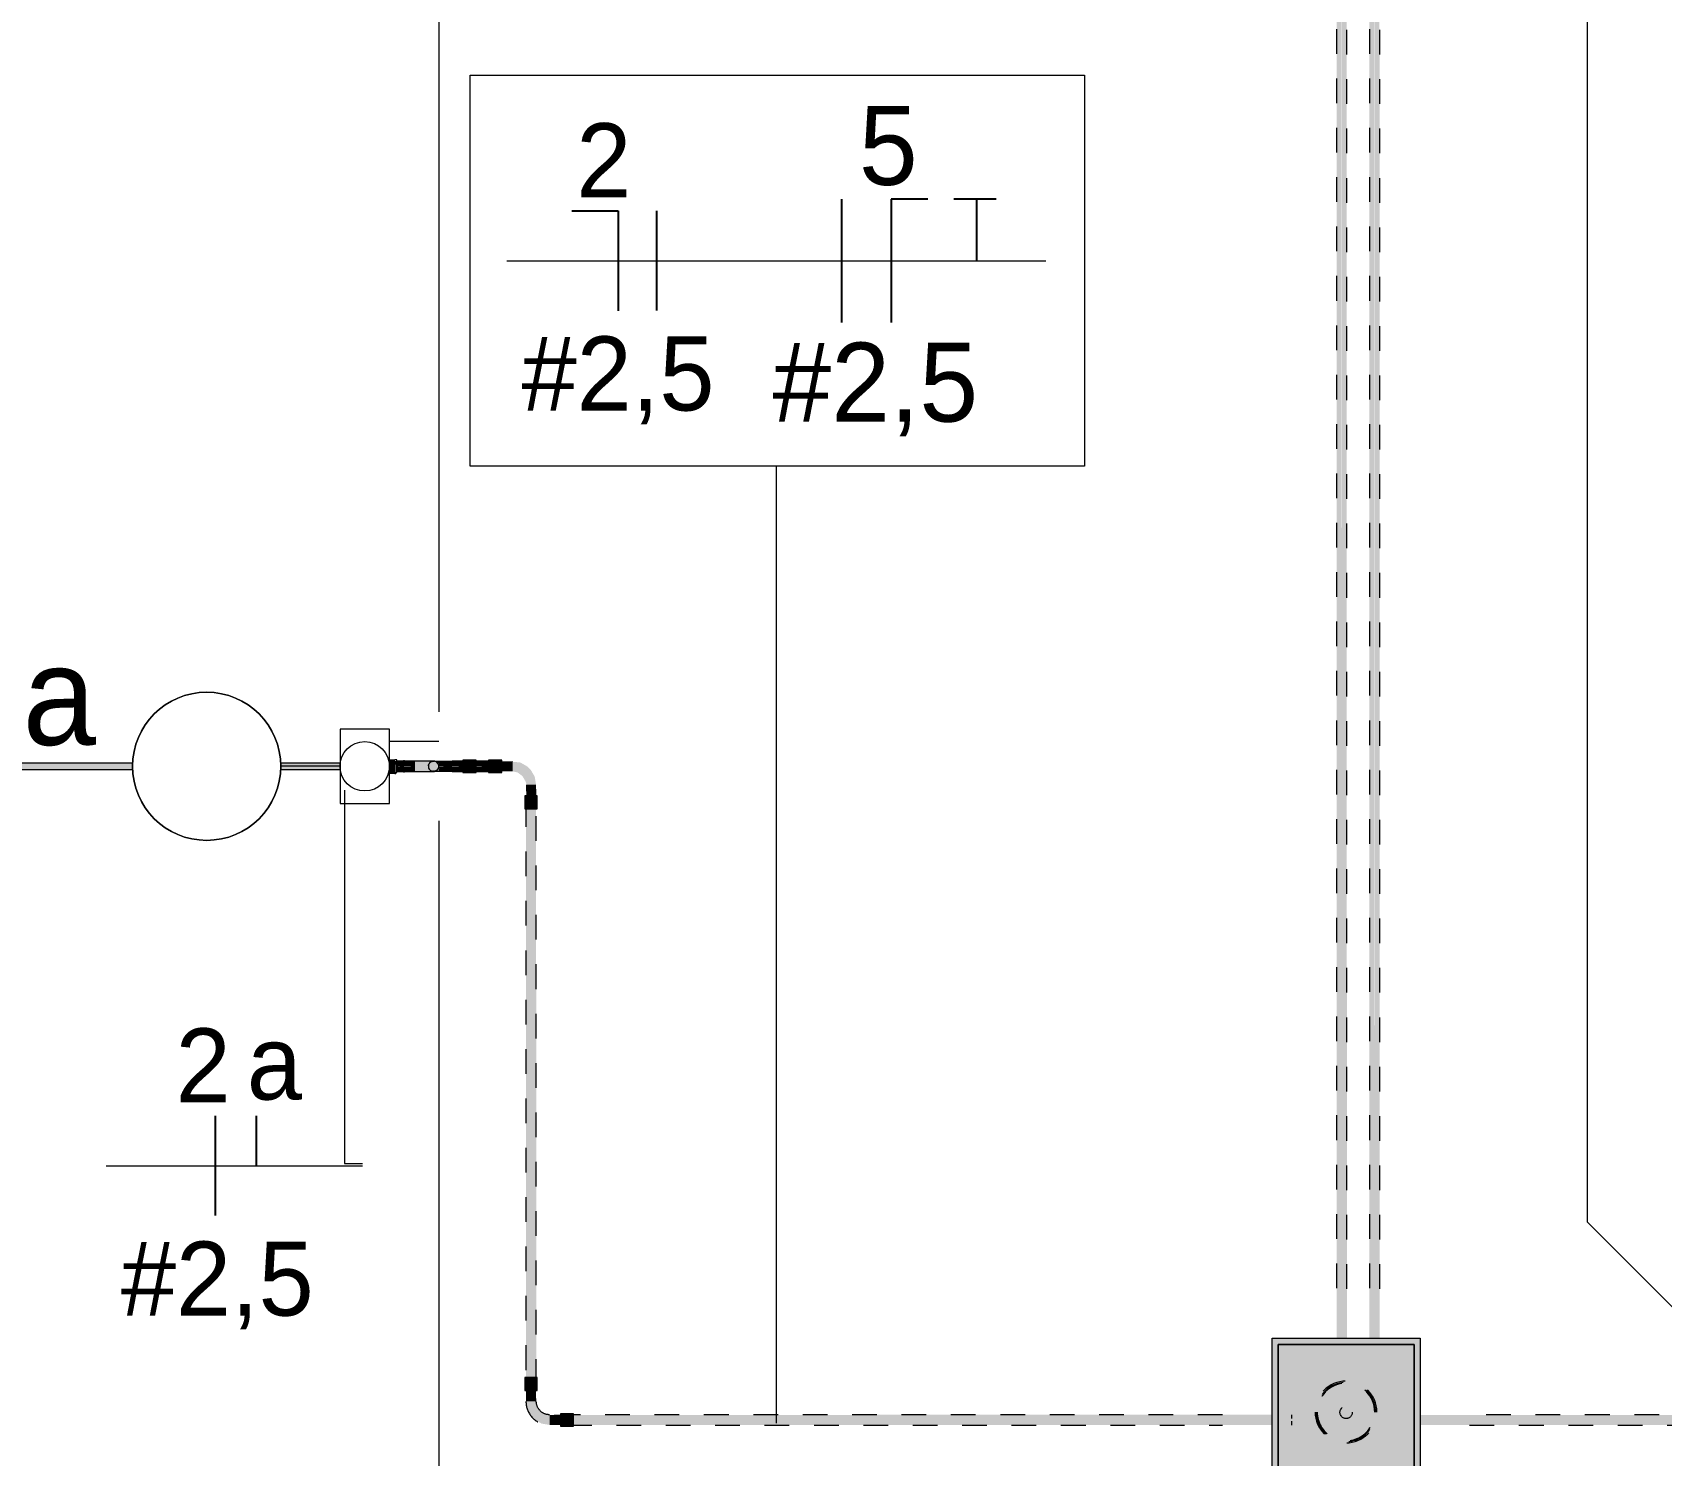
# Model space of a CAD drawing. Header units: metres. Extents: x -12 to 158, y -16 to 62.
# Drawn here: x 41.01 to 47.6, y 36.46 to 42.22 of the extents above; entities that cross this region are included whole.
import ezdxf

# ---------------------------------------------------------------- set-up
doc = ezdxf.new("R2010")
doc.units = ezdxf.units.M
doc.linetypes.add('Hidden', pattern=[0.007144, 0.004763, -0.002381])
doc.linetypes.add('Hidden 1_5', pattern=[0.0022, 0.0015, -0.0007])
for name, color, linetype, lineweight in [('A-ANNO-NOTE', 7, 'Continuous', 9), ('A-DETL', 7, 'Continuous', 9), ('ARQ-PAR', 7, 'Continuous', 9), ('Dispositivos elétricos', 7, 'Continuous', 35), ('E-LITE-EQPM-IDEN', 7, 'Continuous', 9), ('E-LITE-IDEN', 7, 'Continuous', 9), ('E-POWR-CNDT', 7, 'Continuous', 18), ('Identificadores de dispositivos elétricos', 7, 'Continuous', 9)]:
    doc.layers.add(name, color=color, linetype=linetype, lineweight=lineweight)
for name, color, linetype, lineweight, true_color in [('BASE ELETRICO__dwg', 7, 'Continuous', 9, 0x767676), ('Fase', 1, 'Continuous', 25, 0xff0000), ('Neutro', 5, 'Continuous', 25, 0x0000ff), ('Terra', 3, 'Continuous', 25, 0x00ff00)]:
    doc.layers.add(name, color=color, linetype=linetype, lineweight=lineweight, true_color=true_color)
doc.styles.add('Century Gothic_1', font='GOTHIC.TTF', dxfattribs={"height": 0.3})
doc.styles.add('Century Gothic_2', font='GOTHIC.TTF', dxfattribs={"height": 0.4})
doc.styles.add('Century Gothic_3', font='GOTHIC.TTF', dxfattribs={"height": 0.32})

# ---------------------------------------------------------------- blocks, each defined once
blk = doc.blocks.new('BASE ELETRICO__dwg-8227098-PLANTA BAIXA - PLANTA GERAL')
at = {"color": 252, "lineweight": 9, "true_color": 0x8e8e8e}
blk.add_line((41.3858, 39.0306), (41.3858, 31.5018), dxfattribs=at)
at = {"color": 252, "lineweight": 9, "true_color": 0x8e8e8e, "flags": 128}
for points in [[(41.3858, 31.5018), (29.3358, 31.5018), (29.3358, 51.9018), (41.3858, 51.9018), (41.3858, 39.4731)], [(47.5358, 49.9018), (46.0358, 48.4018), (46.0358, 37.4072), (47.4881, 35.9549)]]:
    blk.add_lwpolyline(points, dxfattribs=at)
at = {"layer": 'ARQ-PAR', "color": 252, "true_color": 0x8e8e8e}
blk.add_line((41.3858, 39.3518), (41.1858, 39.3518), dxfattribs=at)
blk = doc.blocks.new('Caixa de Passagem no Passeio - Caixa de Passagem no Passeio 2-8198666-PLANTA BAIXA - PLANTA GERAL')
at = {"layer": 'Dispositivos elétricos', "linetype": 'Hidden 1_5', "lineweight": 9, "true_color": 0x82482d}
h = blk.add_hatch(color=27, dxfattribs=at)
h.paths.add_polyline_path([(0.275, -0.3), (0.3, -0.3), (0.3, 0.3), (-0.3, 0.3), (-0.3, -0.3), (0.1319, -0.3)])
h.paths.add_polyline_path([(0.1319, -0.275), (-0.275, -0.275), (-0.275, 0.275), (0.275, 0.275), (0.275, -0.275)])
at = {"layer": 'Dispositivos elétricos', "linetype": 'Hidden 1_5', "lineweight": 9, "true_color": 0x5a6266}
blk.add_hatch(color=251, dxfattribs=at).paths.add_polyline_path([(0.1319, -0.275), (0.275, -0.275), (0.275, 0.275), (-0.275, 0.275), (-0.275, -0.275), (-0.1443, -0.275)])
at = {"layer": 'Dispositivos elétricos', "lineweight": 9}
for p, q in [((-0.3, -0.3), (-0.3, 0.3)), ((-0.3, 0.3), (0.3, 0.3)), ((-0.275, -0.275), (-0.275, 0.275)), ((-0.275, 0.275), (0.275, 0.275)), ((-0.275, 0.275), (-0.275, -0.275)), ((0.275, 0.275), (-0.275, 0.275)), ((0.275, 0.275), (0.275, -0.275)), ((0.275, -0.275), (0.275, 0.275)), ((0.3, 0.3), (0.3, -0.3)), ((0.3, -0.3), (-0.3, -0.3)), ((0.275, -0.275), (-0.275, -0.275)), ((-0.275, -0.275), (0.275, -0.275))]:
    blk.add_line(p, q, dxfattribs=at)
blk = doc.blocks.new('Condulete Top_Tampas Condulete de PVC - 1_f Tampa cega-V7-PLANTA BAIXA - PLANTA GERAL')
at = {"layer": 'E-POWR-CNDT', "lineweight": 9}
for p, q in [((41.2083, 39.2268), (41.1858, 39.2268)), ((41.2083, 39.2228), (41.1858, 39.2228)), ((41.2083, 39.2228), (41.1858, 39.2228)), ((41.1967, 39.2228), (41.1955, 39.2228)), ((41.197, 39.2228), (41.1955, 39.2228)), ((41.1985, 39.2228), (41.197, 39.2228)), ((41.1985, 39.2228), (41.1974, 39.2228)), ((41.2083, 39.2228), (41.2113, 39.2228)), ((41.2083, 39.2228), (41.2113, 39.2228)), ((41.2083, 39.2228), (41.2113, 39.2228)), ((41.2091, 39.2228), (41.2113, 39.2228)), ((41.2113, 39.2228), (41.2113, 39.2268))]:
    blk.add_line(p, q, dxfattribs=at)
blk = doc.blocks.new('BEE - PVC Roscavel_Luva Para Conexão - BEE - PVC Roscavel_Luva Para Conexão-V2-PLANTA BAIXA - PLANTA GERAL')
at = {"layer": 'E-POWR-CNDT', "linetype": 'Hidden', "true_color": 0x2c2c2c}
blk.add_hatch(color=250, dxfattribs=at).paths.add_polyline_path([(44.6076, 3.7528), (44.6076, 3.8028), (44.5546, 3.8006), (44.5546, 3.7528), (44.5811, 3.7528)])
at = {"layer": 'E-POWR-CNDT', "color": 1, "linetype": 'Hidden', "true_color": 0xff0000}
for p, q in [((44.6076, 3.8028), (44.5546, 3.8028)), ((44.5546, 3.8028), (44.5546, 3.7528)), ((44.6076, 3.7528), (44.6076, 3.8028)), ((44.5546, 3.7528), (44.6076, 3.7528))]:
    blk.add_line(p, q, dxfattribs=at)
blk = doc.blocks.new('BEE - PVC Roscavel_Luva Para Conexão - BEE - PVC Roscavel_Luva Para Conexão-V9-PLANTA BAIXA - PLANTA GERAL')
at = {"layer": 'E-POWR-CNDT', "linetype": 'Hidden', "true_color": 0x2c2c2c}
blk.add_hatch(color=250, dxfattribs=at).paths.add_polyline_path([(41.7776, 36.7232), (41.7844, 36.7232), (41.7823, 36.7762), (41.7344, 36.7762), (41.7344, 36.7232), (41.7743, 36.7232)])
at = {"layer": 'E-POWR-CNDT', "color": 1, "linetype": 'Hidden', "true_color": 0xff0000}
for p, q in [((41.7344, 36.7762), (41.7344, 36.7232)), ((41.7844, 36.7762), (41.7344, 36.7762)), ((41.7844, 36.7232), (41.7844, 36.7762)), ((41.7344, 36.7232), (41.7844, 36.7232))]:
    blk.add_line(p, q, dxfattribs=at)
blk = doc.blocks.new('BEE - PVC Roscavel_Luva Para Conexão - BEE - PVC Roscavel_Luva Para Conexão-V12-PLANTA BAIXA - PLANTA GERAL')
at = {"layer": 'E-POWR-CNDT', "linetype": 'Hidden 1_5', "lineweight": 9, "true_color": 0x2c2c2c}
for points in [[(-0.0065, 0.0238), (0.01, 0.0222), (0.0208, 0.0128), (0.025, 0), (0.0202, 0.0022), (0.015, 0.0137), (0.0058, 0.0199), (-0.0099, 0.0222), (-0.0077, 0.0238)], [(0.021, 0), (0.0247, -0.001), (0.0193, -0.0153), (0.0054, -0.0238), (-0.0077, -0.0238), (-0.0107, -0.02), (-0.0004, -0.0199), (0.0096, -0.0177), (0.0175, -0.0105), (0.0202, -0.0022)]]:
    blk.add_hatch(color=250, dxfattribs=at).paths.add_polyline_path(points)
blk = doc.blocks.new('BEE - PVC Roscavel_Luva Para Conexão - BEE - PVC Roscavel_Luva Para Conexão-V1-PLANTA BAIXA - PLANTA GERAL')
at = {"layer": 'E-POWR-CNDT', "linetype": 'Hidden', "true_color": 0x2c2c2c}
blk.add_hatch(color=250, dxfattribs=at).paths.add_polyline_path([(88.3718, 24.5247), (88.3968, 24.5247), (88.3968, 24.5777), (88.3468, 24.5777), (88.349, 24.5247), (88.3664, 24.5247)])
at = {"layer": 'E-POWR-CNDT', "color": 1, "linetype": 'Hidden', "true_color": 0xff0000}
for p, q in [((88.3468, 24.5777), (88.3468, 24.5247)), ((88.3968, 24.5777), (88.3468, 24.5777)), ((88.3968, 24.5247), (88.3968, 24.5777)), ((88.3468, 24.5247), (88.3968, 24.5247))]:
    blk.add_line(p, q, dxfattribs=at)
blk = doc.blocks.new('BEE - PVC Roscavel_Luva Para Conexão - BEE - PVC Roscavel_Luva Para Conexão-V20-PLANTA BAIXA - PLANTA GERAL')
at = {"layer": 'E-POWR-CNDT', "linetype": 'Hidden 1_5', "lineweight": 9, "true_color": 0x2c2c2c}
for points in [[(41.5364, 39.2518), (41.5364, 39.2756), (41.4834, 39.2756), (41.4834, 39.2518), (41.5284, 39.2518)], [(41.5284, 39.2281), (41.5364, 39.2281), (41.5364, 39.2518), (41.4834, 39.2518), (41.4834, 39.2281), (41.5099, 39.2281)]]:
    blk.add_hatch(color=250, dxfattribs=at).paths.add_polyline_path(points)
at = {"layer": 'E-POWR-CNDT', "lineweight": 9}
for p, q in [((41.5364, 39.2768), (41.4834, 39.2768)), ((41.4834, 39.2768), (41.4834, 39.2518)), ((41.4834, 39.2518), (41.4834, 39.2268)), ((41.5364, 39.2518), (41.5364, 39.2768)), ((41.5364, 39.2268), (41.5364, 39.2518)), ((41.4834, 39.2268), (41.5364, 39.2268))]:
    blk.add_line(p, q, dxfattribs=at)
blk = doc.blocks.new('Haste de aterramento - Haste de aterramento-V71-PLANTA BAIXA - PLANTA GERAL')
at = {"layer": 'A-DETL', "linetype": 'Hidden 1_5'}
blk.add_circle((0, 0), 0.025, dxfattribs=at)
for radius, start, end in [(0.125, 0, 180), (0.1199, 360, 180), (0.1167, 360, 180), (0.125, 180, 0), (0.1199, 180, 360), (0.1167, 180, 360)]:
    blk.add_arc((0.0006, -0.0013), radius, start, end, dxfattribs=at)
blk = doc.blocks.new('Condulete Top_Condulete de PVC 5 entradas 1pol - Condulete Top_Condulete de PVC 5 entradas 1pol-V6-PLANTA BAIXA - PLANTA GERAL')
at = {"layer": 'E-POWR-CNDT', "linetype": 'Hidden 1_5', "lineweight": 9, "true_color": 0xc0c0c0}
for points in [[(41.2083, 39.2268), (41.2083, 39.2778), (41.1858, 39.2778), (41.1858, 39.2268)], [(41.2152, 39.2268), (41.216, 39.2281), (41.214, 39.2738), (41.2083, 39.2738), (41.2104, 39.2268), (41.214, 39.2268)]]:
    blk.add_hatch(color=9, dxfattribs=at).paths.add_polyline_path(points)
at = {"layer": 'A-DETL', "linetype": 'Hidden 1_5'}
for p, q in [((41.2163, 39.2778), (41.216, 39.2778)), ((41.2163, 39.2778), (41.216, 39.2778)), ((41.2183, 39.2518), (41.2183, 39.2728)), ((41.2183, 39.2308), (41.2183, 39.2518))]:
    blk.add_line(p, q, dxfattribs=at)
at = {"layer": 'E-POWR-CNDT', "lineweight": 9}
for p, q in [((41.1858, 39.2778), (41.2083, 39.2778)), ((41.2163, 39.2778), (41.2083, 39.2778)), ((41.2163, 39.2778), (41.2104, 39.2778)), ((41.2163, 39.2738), (41.2163, 39.2778)), ((41.2163, 39.2268), (41.2163, 39.2738)), ((41.2083, 39.2268), (41.1858, 39.2268)), ((41.2083, 39.2268), (41.2163, 39.2268)), ((41.216, 39.2268), (41.2163, 39.2268))]:
    blk.add_line(p, q, dxfattribs=at)
blk = doc.blocks.new('BEE - PVC Roscavel_Curvas - BEE - PVC Roscavel_Curvas-V8-PLANTA BAIXA - PLANTA GERAL')
at = {"layer": 'E-POWR-CNDT', "linetype": 'Hidden', "true_color": 0x2c2c2c}
for points in [[(0.0202, 0.075), (-0.0203, 0.0747), (-0.0253, 0.0539), (-0.0415, 0.0337), (-0.0614, 0.0225), (-0.075, 0.0181), (-0.075, -0.0202), (-0.0424, -0.0148), (-0.0144, 0.0013), (-0.0081, 0.0081), (-0.0004, 0.0157), (0.015, 0.0428), (0.0163, 0.0499), (0.0202, 0.0749)], [(0.0209, 0.119), (-0.021, 0.119), (-0.0202, 0.075), (0.0209, 0.075), (0.0209, 0.1135)], [(-0.075, -0.021), (-0.075, 0.0209), (-0.119, 0.0194), (-0.119, -0.021), (-0.0796, -0.021)]]:
    blk.add_hatch(color=250, dxfattribs=at).paths.add_polyline_path(points)
at = {"layer": 'A-DETL', "color": 1, "linetype": 'Hidden', "lineweight": 18, "true_color": 0xff0000}
for p, q in [((0.0209, 0.1455), (-0.021, 0.1455)), ((-0.1455, 0.0209), (-0.1455, -0.021))]:
    blk.add_line(p, q, dxfattribs=at)
at = {"layer": 'E-POWR-CNDT', "color": 1, "linetype": 'Hidden', "true_color": 0xff0000, "flags": 128}
for points in [[(-0.075, -0.021), (-0.0712, -0.0209), (-0.0673, -0.0206), (-0.0635, -0.0203), (-0.0597, -0.0197), (-0.0559, -0.019), (-0.0522, -0.0182), (-0.0485, -0.0172), (-0.0448, -0.0161), (-0.0412, -0.0148), (-0.0376, -0.0134), (-0.0341, -0.0118), (-0.0307, -0.0101), (-0.0273, -0.0083), (-0.024, -0.0063), (-0.0208, -0.0042), (-0.0177, -0.002), (-0.0147, 0.0004), (-0.0117, 0.0029), (-0.0089, 0.0055), (-0.0062, 0.0082), (-0.0036, 0.011), (-0.001, 0.0139), (0.0013, 0.0169), (0.0036, 0.02), (0.0057, 0.0232), (0.0077, 0.0264), (0.0096, 0.0298), (0.0114, 0.0332), (0.013, 0.0367), (0.0144, 0.0402), (0.0157, 0.0438), (0.0169, 0.0475), (0.0179, 0.0512), (0.0188, 0.0549), (0.0196, 0.0587), (0.0201, 0.0625), (0.0206, 0.0663), (0.0208, 0.0701), (0.0209, 0.074), (0.0209, 0.075)], [(-0.021, 0.075), (-0.021, 0.0728), (-0.0211, 0.0707), (-0.0213, 0.0685), (-0.0216, 0.0664), (-0.022, 0.0643), (-0.0225, 0.0622), (-0.0231, 0.0601), (-0.0237, 0.058), (-0.0244, 0.056), (-0.0252, 0.054), (-0.0261, 0.052), (-0.0271, 0.05), (-0.0281, 0.0481), (-0.0292, 0.0463), (-0.0304, 0.0445), (-0.0316, 0.0427), (-0.033, 0.041), (-0.0344, 0.0394), (-0.0358, 0.0378), (-0.0373, 0.0362), (-0.0389, 0.0348), (-0.0406, 0.0333), (-0.0423, 0.032), (-0.044, 0.0307), (-0.0458, 0.0295), (-0.0476, 0.0284), (-0.0495, 0.0273), (-0.0515, 0.0263), (-0.0534, 0.0254), (-0.0554, 0.0246), (-0.0574, 0.0239), (-0.0595, 0.0232), (-0.0616, 0.0226), (-0.0637, 0.0221), (-0.0658, 0.0217), (-0.068, 0.0214), (-0.0701, 0.0212), (-0.0723, 0.021), (-0.0744, 0.021), (-0.075, 0.0209)]]:
    blk.add_lwpolyline(points, dxfattribs=at)
blk = doc.blocks.new('BEE - PVC Roscavel_Curvas - BEE - PVC Roscavel_Curvas-V10-PLANTA BAIXA - PLANTA GERAL')
at = {"layer": 'E-POWR-CNDT', "linetype": 'Hidden 1_5', "lineweight": 9, "true_color": 0x2c2c2c}
for points in [[(41.2894, 39.2518), (41.2894, 39.2728), (41.2454, 39.2711), (41.2454, 39.2518), (41.2522, 39.2518)], [(41.2454, 39.2309), (41.2894, 39.2316), (41.2894, 39.2518), (41.2454, 39.2498), (41.2454, 39.2313)]]:
    blk.add_hatch(color=250, dxfattribs=at).paths.add_polyline_path(points)
h = blk.add_hatch(color=250, dxfattribs=at)
h.paths.add_polyline_path([(41.31, 39.2518), (41.3807, 39.2518), (41.3793, 39.2641), (41.3695, 39.2707), (41.3567, 39.2713), (41.3403, 39.272), (41.2894, 39.2709), (41.2894, 39.2518)])
h.paths.add_polyline_path([(41.3821, 39.2518), (41.3835, 39.2578), (41.3812, 39.2568), (41.3814, 39.2557)])
h = blk.add_hatch(color=250, dxfattribs=at)
h.paths.add_polyline_path([(41.3054, 39.2311), (41.3639, 39.2337), (41.3605, 39.2368), (41.3757, 39.237), (41.3801, 39.242), (41.3807, 39.2518), (41.2894, 39.2518), (41.2894, 39.2316)])
h.paths.add_polyline_path([(41.3709, 39.2328), (41.3709, 39.2351), (41.3641, 39.2336)])
h.paths.add_polyline_path([(41.3808, 39.2447), (41.3841, 39.2477), (41.3814, 39.248), (41.3811, 39.2462)])
at = {"layer": 'A-DETL', "linetype": 'Hidden 1_5'}
for p, q in [((41.2189, 39.2728), (41.2189, 39.2518)), ((41.2189, 39.2518), (41.2189, 39.2309))]:
    blk.add_line(p, q, dxfattribs=at)
at = {"layer": 'A-DETL', "linetype": 'Hidden 1_5', "flags": 128}
for points in [[(41.3644, 39.2728), (41.3644, 39.2728), (41.3642, 39.2728), (41.3639, 39.2728), (41.3635, 39.2728)], [(41.3634, 39.2309), (41.3638, 39.2309), (41.3641, 39.2309), (41.3643, 39.2309), (41.3644, 39.2309)]]:
    blk.add_lwpolyline(points, dxfattribs=at)
at = {"layer": 'E-POWR-CNDT', "lineweight": 9}
for p, q in [((41.2894, 39.2728), (41.2189, 39.2728)), ((41.2189, 39.2309), (41.2894, 39.2309))]:
    blk.add_line(p, q, dxfattribs=at)
at = {"layer": 'E-POWR-CNDT', "lineweight": 9, "flags": 128}
for points in [[(41.3644, 39.2728), (41.3644, 39.2728), (41.3642, 39.2728), (41.3639, 39.2728), (41.3635, 39.2728), (41.3629, 39.2728), (41.3623, 39.2728), (41.3615, 39.2728), (41.3606, 39.2728), (41.3596, 39.2728), (41.3585, 39.2728), (41.3573, 39.2728), (41.356, 39.2728), (41.3545, 39.2728), (41.353, 39.2728), (41.3513, 39.2728), (41.3496, 39.2728), (41.3478, 39.2728), (41.3458, 39.2728), (41.3438, 39.2728), (41.3417, 39.2728), (41.3395, 39.2728), (41.3372, 39.2728), (41.3349, 39.2728), (41.3325, 39.2728), (41.33, 39.2728), (41.3274, 39.2728), (41.3248, 39.2728), (41.3221, 39.2728), (41.3194, 39.2728), (41.3166, 39.2728), (41.3138, 39.2728), (41.3109, 39.2728), (41.3081, 39.2728), (41.3051, 39.2728), (41.3022, 39.2728), (41.2992, 39.2728), (41.2962, 39.2728), (41.2933, 39.2728), (41.2903, 39.2728), (41.2894, 39.2728)], [(41.2894, 39.2309), (41.2924, 39.2309), (41.2954, 39.2309), (41.2984, 39.2309), (41.3014, 39.2309), (41.3043, 39.2309), (41.3073, 39.2309), (41.3102, 39.2309), (41.313, 39.2309), (41.3159, 39.2309), (41.3186, 39.2309), (41.3214, 39.2309), (41.3241, 39.2309), (41.3267, 39.2309), (41.3293, 39.2309), (41.3318, 39.2309), (41.3342, 39.2309), (41.3366, 39.2309), (41.3389, 39.2309), (41.3411, 39.2309), (41.3432, 39.2309), (41.3453, 39.2309), (41.3472, 39.2309), (41.3491, 39.2309), (41.3509, 39.2309), (41.3526, 39.2309), (41.3541, 39.2309), (41.3556, 39.2309), (41.357, 39.2309), (41.3582, 39.2309), (41.3593, 39.2309), (41.3604, 39.2309), (41.3613, 39.2309), (41.3621, 39.2309), (41.3628, 39.2309), (41.3634, 39.2309), (41.3638, 39.2309), (41.3641, 39.2309), (41.3643, 39.2309), (41.3644, 39.2309)]]:
    blk.add_lwpolyline(points, dxfattribs=at)
blk = doc.blocks.new('BEE - PVC Roscavel_Luva Para Conexão - BEE - PVC Roscavel_Luva Para Conexão-V11-PLANTA BAIXA - PLANTA GERAL')
at = {"layer": 'E-POWR-CNDT', "linetype": 'Hidden 1_5', "lineweight": 9, "true_color": 0x2c2c2c}
for points in [[(41.2189, 39.2518), (41.2454, 39.2518), (41.2454, 39.2756), (41.216, 39.2735), (41.2158, 39.2518)], [(41.2454, 39.2281), (41.2454, 39.2518), (41.216, 39.2505), (41.216, 39.2281), (41.2189, 39.2281)]]:
    blk.add_hatch(color=250, dxfattribs=at).paths.add_polyline_path(points)
at = {"layer": 'A-DETL', "linetype": 'Hidden 1_5'}
blk.add_line((41.1924, 39.2672), (41.1924, 39.2665), dxfattribs=at)
at = {"layer": 'E-POWR-CNDT', "lineweight": 9}
for p, q in [((41.2454, 39.2665), (41.2454, 39.2768)), ((41.2454, 39.2268), (41.2454, 39.2281))]:
    blk.add_line(p, q, dxfattribs=at)
blk = doc.blocks.new('BEE - PVC Roscavel_Curvas - BEE - PVC Roscavel_Curvas-V18-PLANTA BAIXA - PLANTA GERAL')
at = {"layer": 'E-POWR-CNDT', "linetype": 'Hidden', "true_color": 0x2c2c2c}
for points in [[(-0.075, 0.0036), (-0.075, -0.0202), (-0.0424, -0.0148), (-0.0144, 0.0013), (-0.0081, 0.0081), (0, 0.0163), (0.015, 0.0428), (0.0163, 0.0499), (0.0181, 0.075), (-0.0202, 0.075), (-0.0253, 0.0539), (-0.0403, 0.0344), (-0.0614, 0.0225), (-0.075, 0.0181), (-0.075, 0.005)], [(-0.021, 0.119), (-0.0202, 0.075), (0.0209, 0.075), (0.0194, 0.119), (-0.0205, 0.119)], [(-0.119, -0.0105), (-0.119, -0.021), (-0.075, -0.0202), (-0.075, 0.0209), (-0.119, 0.0194), (-0.119, -0.0077)]]:
    blk.add_hatch(color=250, dxfattribs=at).paths.add_polyline_path(points)
at = {"layer": 'A-DETL', "color": 1, "linetype": 'Hidden', "lineweight": 18, "true_color": 0xff0000}
for p, q in [((0.0209, 0.1455), (-0.021, 0.1455)), ((-0.1455, 0.0209), (-0.1455, -0.021))]:
    blk.add_line(p, q, dxfattribs=at)
blk = doc.blocks.new('BEE - PVC Roscavel_Curvas - BEE - PVC Roscavel_Curvas-V19-PLANTA BAIXA - PLANTA GERAL')
at = {"layer": 'E-POWR-CNDT', "linetype": 'Hidden 1_5', "lineweight": 9, "true_color": 0x2c2c2c}
h = blk.add_hatch(color=250, dxfattribs=at)
h.paths.add_polyline_path([(41.3605, 39.2319), (41.374, 39.2341), (41.382, 39.2415), (41.3793, 39.2395), (41.3709, 39.2359), (41.3616, 39.2358), (41.3637, 39.2335), (41.3598, 39.2319)])
h.paths.add_polyline_path([(41.3709, 39.2328), (41.3681, 39.2345), (41.3709, 39.2328)])
h.paths.add_polyline_path([(41.3821, 39.2518), (41.3847, 39.2496), (41.3844, 39.255), (41.3841, 39.2559)])
h.paths.add_polyline_path([(41.3808, 39.2447), (41.381, 39.2577), (41.3807, 39.2518), (41.3807, 39.2462)])
h.paths.add_polyline_path([(41.3835, 39.2578), (41.3795, 39.2655), (41.3691, 39.2718), (41.3722, 39.2697), (41.3814, 39.2587)])
for points in [[(41.3901, 39.2518), (41.4394, 39.2518), (41.4394, 39.2721), (41.3903, 39.2717), (41.3847, 39.2701), (41.3814, 39.2689), (41.3854, 39.2643), (41.3895, 39.2518)], [(41.414, 39.2321), (41.4394, 39.2348), (41.4394, 39.2518), (41.3891, 39.2507), (41.3847, 39.2345), (41.3909, 39.2326), (41.3915, 39.2319), (41.4039, 39.2337), (41.4109, 39.2326)], [(41.4834, 39.2518), (41.4834, 39.2728), (41.4394, 39.2711), (41.4394, 39.2518)], [(41.4834, 39.2309), (41.4834, 39.2518), (41.4394, 39.2498), (41.4394, 39.2309)]]:
    blk.add_hatch(color=250, dxfattribs=at).paths.add_polyline_path(points)
at = {"layer": 'A-DETL', "linetype": 'Hidden 1_5'}
for p, q in [((41.5099, 39.2518), (41.5099, 39.2728)), ((41.5099, 39.2309), (41.5099, 39.2518))]:
    blk.add_line(p, q, dxfattribs=at)
at = {"layer": 'A-DETL', "linetype": 'Hidden 1_5', "flags": 128}
for points in [[(41.3436, 39.2543), (41.3438, 39.2552), (41.3439, 39.256), (41.3441, 39.2568), (41.3443, 39.2576), (41.3446, 39.2584), (41.3448, 39.2592), (41.3451, 39.26)], [(41.3478, 39.2391), (41.3473, 39.2398), (41.3468, 39.2405), (41.3464, 39.2412), (41.346, 39.242), (41.3456, 39.2427), (41.3452, 39.2435), (41.3449, 39.2442)], [(41.3476, 39.2643), (41.3482, 39.265), (41.3487, 39.2656), (41.3493, 39.2663), (41.3498, 39.2669), (41.3505, 39.2674), (41.3511, 39.268), (41.3518, 39.2685)], [(41.3553, 39.2707), (41.3561, 39.271), (41.3569, 39.2714), (41.3576, 39.2716), (41.3584, 39.2719), (41.3592, 39.2721), (41.3601, 39.2723), (41.3609, 39.2725), (41.3617, 39.2726), (41.3625, 39.2727), (41.3634, 39.2728), (41.3642, 39.2728)], [(41.3645, 39.2728), (41.3647, 39.2728), (41.365, 39.2728), (41.3654, 39.2728), (41.3659, 39.2728), (41.3666, 39.2728)], [(41.3704, 39.2728), (41.3716, 39.2728), (41.3729, 39.2728), (41.3744, 39.2728), (41.3759, 39.2728)], [(41.3644, 39.2309), (41.3636, 39.2309), (41.3628, 39.2309), (41.3619, 39.231), (41.3611, 39.2311), (41.3603, 39.2313), (41.3595, 39.2315), (41.3587, 39.2317), (41.3579, 39.2319), (41.3571, 39.2322), (41.3563, 39.2325), (41.3555, 39.2329)], [(41.3763, 39.2309), (41.3748, 39.2309), (41.3733, 39.2309), (41.3719, 39.2309), (41.3707, 39.2309), (41.3695, 39.2309), (41.3685, 39.2309), (41.3676, 39.2309), (41.3668, 39.2309), (41.3661, 39.2309), (41.3655, 39.2309), (41.3651, 39.2309), (41.3648, 39.2309), (41.3645, 39.2309), (41.3644, 39.2309)]]:
    blk.add_lwpolyline(points, dxfattribs=at)
at = {"layer": 'A-DETL', "linetype": 'Hidden 1_5'}
for start, end in [(0, 180), (180, 0)]:
    blk.add_arc((41.3644, 39.2518), 0.0209, start, end, dxfattribs=at)
at = {"layer": 'E-POWR-CNDT', "lineweight": 9}
for p, q in [((41.5099, 39.2728), (41.4394, 39.2728)), ((41.4394, 39.2309), (41.5099, 39.2309))]:
    blk.add_line(p, q, dxfattribs=at)
at = {"layer": 'E-POWR-CNDT', "lineweight": 9, "flags": 128}
for points in [[(41.3759, 39.2728), (41.3775, 39.2728), (41.3793, 39.2728), (41.3811, 39.2728), (41.3831, 39.2728), (41.3851, 39.2728), (41.3872, 39.2728), (41.3894, 39.2728), (41.3917, 39.2728), (41.394, 39.2728), (41.3964, 39.2728), (41.3989, 39.2728), (41.4015, 39.2728), (41.4041, 39.2728), (41.4068, 39.2728), (41.4095, 39.2728), (41.4123, 39.2728), (41.4151, 39.2728), (41.4179, 39.2728), (41.4208, 39.2728), (41.4237, 39.2728), (41.4267, 39.2728), (41.4297, 39.2728), (41.4326, 39.2728), (41.4356, 39.2728), (41.4386, 39.2728), (41.4394, 39.2728)], [(41.4394, 39.2309), (41.4364, 39.2309), (41.4334, 39.2309), (41.4305, 39.2309), (41.4275, 39.2309), (41.4245, 39.2309), (41.4216, 39.2309), (41.4187, 39.2309), (41.4159, 39.2309), (41.413, 39.2309), (41.4102, 39.2309), (41.4075, 39.2309), (41.4048, 39.2309), (41.4022, 39.2309), (41.3996, 39.2309), (41.3971, 39.2309), (41.3947, 39.2309), (41.3923, 39.2309), (41.39, 39.2309), (41.3878, 39.2309), (41.3856, 39.2309), (41.3836, 39.2309), (41.3816, 39.2309), (41.3798, 39.2309), (41.378, 39.2309), (41.3763, 39.2309)]]:
    blk.add_lwpolyline(points, dxfattribs=at)
blk = doc.blocks.new('Fiação_PEX_Tags Eletrical Fixtures - 2_ FNT-4480792-PLANTA BAIXA - PLANTA GERAL')
at = {"layer": 'Fase'}
blk.add_line((-0.000983, 0.00125), (-0.000983, -0.00125), dxfattribs=at)
at = {"layer": 'Identificadores de dispositivos elétricos'}
blk.add_line((-0.002569, 0), (0.003149, 0), dxfattribs=at)
at = {"layer": 'Neutro'}
for p, q in [((0.000017, 0.00125), (0.000017, -0.00125)), ((0.000017, 0.00125), (0.000017, -0.000772)), ((0.000759, 0.00125), (0.000017, 0.00125))]:
    blk.add_line(p, q, dxfattribs=at)
at = {"layer": 'Terra'}
for p, q in [((0.002149, 0.00125), (0.00129, 0.00125)), ((0.001746, 0.00125), (0.001746, 0))]:
    blk.add_line(p, q, dxfattribs=at)
blk = doc.blocks.new('Fiação_Tags Lighting Fixture - 1_ FN-3746626-PLANTA BAIXA - PLANTA GERAL')
at = {"layer": 'E-LITE-EQPM-IDEN', "color": 5, "lineweight": 25, "true_color": 0x0000ff}
for p, q in [((-0.001283, -0.001642), (-0.000345, -0.001642)), ((-0.000345, -0.001642), (-0.000345, -0.003664))]:
    blk.add_line(p, q, dxfattribs=at)
at = {"layer": 'E-LITE-EQPM-IDEN', "color": 1, "lineweight": 25, "true_color": 0xff0000}
blk.add_line((0.000434, -0.001642), (0.000434, -0.003658), dxfattribs=at)
at = {"layer": 'E-LITE-EQPM-IDEN'}
blk.add_line((-0.002595, -0.002653), (0.002595, -0.002653), dxfattribs=at)
blk = doc.blocks.new('Fiação_Tags Lighting Fixture - 2_ FR-3746630-PLANTA BAIXA - PLANTA GERAL')
at = {"layer": 'E-LITE-EQPM-IDEN', "color": 1, "lineweight": 25, "true_color": 0xff0000}
blk.add_line((-0.000387, -0.001636), (-0.000387, -0.003658), dxfattribs=at)
at = {"layer": 'E-LITE-EQPM-IDEN', "lineweight": 25}
blk.add_line((0.000442, -0.001642), (0.000442, -0.002653), dxfattribs=at)
at = {"layer": 'E-LITE-EQPM-IDEN'}
blk.add_line((-0.002595, -0.002653), (0.002595, -0.002653), dxfattribs=at)

msp = doc.modelspace()

# ---------------------------------------------------------------- hatches: boundary and pattern name
at = {"layer": 'E-POWR-CNDT', "true_color": 0x353535}
h = msp.add_hatch(color=250, dxfattribs=at)
h.paths.add_polyline_path([(46.2872, 36.9349), (46.3081, 36.9349), (46.3059, 45.238), (46.2872, 45.238), (46.2872, 36.9537)])
h.paths.add_polyline_path([(46.2879, 46.198), (46.3081, 46.198), (46.3081, 51.2769), (46.2872, 51.2769), (46.2877, 46.198)])
h = msp.add_hatch(color=250, dxfattribs=at)
h.paths.add_polyline_path([(46.3291, 36.9349), (46.3275, 45.238), (46.3081, 45.238), (46.3081, 36.9349), (46.3284, 36.9349)])
h.paths.add_polyline_path([(46.3276, 46.198), (46.3291, 46.198), (46.3284, 51.2769), (46.3081, 51.2769), (46.3081, 46.198), (46.3263, 46.198)])
h = msp.add_hatch(color=250, dxfattribs=at)
h.paths.add_polyline_path([(46.4202, 36.9349), (46.4412, 36.9349), (46.4389, 45.238), (46.4202, 45.238), (46.4202, 38.68)])
h.paths.add_polyline_path([(46.4307, 46.198), (46.4412, 46.198), (46.4412, 51.2769), (46.4202, 51.2769), (46.4223, 46.198), (46.4291, 46.198)])
h = msp.add_hatch(color=250, dxfattribs=at)
h.paths.add_polyline_path([(46.4621, 36.9349), (46.4605, 45.238), (46.4412, 45.238), (46.4412, 36.9349), (46.4614, 36.9349)])
h.paths.add_polyline_path([(46.4516, 46.198), (46.4621, 46.198), (46.4614, 51.2769), (46.4412, 51.2769), (46.4412, 46.198), (46.4498, 46.198)])
h = msp.add_hatch(color=250, dxfattribs=at)
h.paths.add_polyline_path([(34.2323, 39.2518), (41.4125, 39.2521), (41.4125, 39.2648), (30.8828, 39.2628), (30.8828, 39.2518), (32.0226, 39.2518)])
h.paths.add_polyline_path([(42.2523, 39.2518), (42.2523, 39.2648), (42.0121, 39.2629), (42.0121, 39.2518), (42.2425, 39.2518)])
h = msp.add_hatch(color=250, dxfattribs=at)
h.paths.add_polyline_path([(30.8828, 39.2389), (41.4125, 39.2408), (41.4125, 39.2518), (30.8828, 39.2518), (30.8828, 39.2393)])
h.paths.add_polyline_path([(42.012, 39.2389), (42.2523, 39.2406), (42.2523, 39.2518), (42.0121, 39.2518), (42.012, 39.2389)])
for points in [[(42.8539, 39.2518), (42.8539, 39.2728), (42.8029, 39.2711), (42.8029, 39.2518)], [(42.8539, 39.2309), (42.8539, 39.2518), (42.8029, 39.2504), (42.8029, 39.2309), (42.8087, 39.2309)], [(43.005, 36.7762), (43.0259, 36.7762), (43.0259, 39.0798), (43.005, 39.0798), (43.005, 36.7762)], [(43.0469, 36.7762), (43.0462, 39.0798), (43.0259, 39.0798), (43.026, 36.7762), (43.0469, 36.7762)], [(46.0259, 36.6042), (46.0259, 36.6252), (43.1979, 36.6244), (43.1979, 36.6042), (45.8333, 36.6042)], [(43.3474, 36.5833), (46.0259, 36.584), (46.0259, 36.6042), (43.1979, 36.6042), (43.1979, 36.5833)], [(48.9157, 36.6042), (60.5931, 36.6042), (60.5931, 36.6252), (46.6259, 36.6245), (46.6259, 36.6042), (48.9047, 36.6042)], [(48.9047, 36.5833), (60.5931, 36.584), (60.5931, 36.6042), (46.6259, 36.6042), (46.6259, 36.5833), (48.8936, 36.5833)]]:
    msp.add_hatch(color=250, dxfattribs=at).paths.add_polyline_path(points)

# ---------------------------------------------------------------- linework, layer by layer
at = {"layer": 'A-ANNO-NOTE'}
for p, q in [((42.4523, 39.4018), (42.2523, 39.4018)), ((42.2523, 39.4018), (42.2523, 39.1018)), ((42.2523, 39.4018), (42.2523, 39.1018)), ((42.4523, 39.4018), (42.2523, 39.4018)), ((42.4523, 39.1018), (42.4523, 39.4018)), ((42.4523, 39.1018), (42.4523, 39.4018)), ((42.2523, 39.2518), (42.0123, 39.2518)), ((42.2523, 39.1018), (42.4523, 39.1018)), ((42.2523, 39.1018), (42.4523, 39.1018))]:
    msp.add_line(p, q, dxfattribs=at)
for centre, radius in [((41.7123, 39.2518), 0.3), ((42.3523, 39.2518), 0.1)]:
    msp.add_circle(centre, radius, dxfattribs=at)
for start, end in [(90, 270), (270, 90)]:
    msp.add_arc((41.7123, 39.2518), 0.3, start, end, dxfattribs=at)
at = {"layer": 'A-DETL'}
for p, q in [((42.7787, 42.0518), (45.2661, 42.0518)), ((42.7787, 40.4673), (42.7787, 42.0518)), ((45.2661, 42.0518), (45.2661, 40.4673)), ((45.2661, 40.4673), (42.7787, 40.4673)), ((44.0187, 40.4673), (44.0187, 36.5913))]:
    msp.add_line(p, q, dxfattribs=at)
at = {"layer": 'A-DETL', "color": 1, "linetype": 'Hidden', "lineweight": 18, "true_color": 0xff0000}
for p, q in [((42.7764, 39.2728), (42.7764, 39.2309)), ((42.8804, 39.2309), (42.8804, 39.2728)), ((43.0469, 39.1063), (43.005, 39.1063)), ((43.005, 36.7497), (43.0469, 36.7497)), ((43.1714, 36.6252), (43.1714, 36.5833)), ((46.1059, 36.6096), (46.1059, 36.6252)), ((46.1059, 36.5833), (46.1059, 36.5988))]:
    msp.add_line(p, q, dxfattribs=at)
at = {"layer": 'E-LITE-EQPM-IDEN'}
for p, q in [((42.271, 39.1557), (42.271, 37.6428)), ((42.271, 37.6428), (42.3433, 37.6428))]:
    msp.add_line(p, q, dxfattribs=at)
at = {"layer": 'E-POWR-CNDT', "color": 1, "linetype": 'Hidden', "true_color": 0xff0000}
for p, q in [((46.2872, 45.238), (46.2872, 37.1349)), ((46.3291, 37.1349), (46.3291, 45.238)), ((46.4202, 45.238), (46.4202, 37.1349)), ((46.4621, 37.1349), (46.4621, 45.238)), ((42.8804, 39.2728), (42.7764, 39.2728)), ((42.7764, 39.2309), (42.8804, 39.2309)), ((43.005, 39.1063), (43.005, 36.7497)), ((43.0469, 36.7497), (43.0469, 39.1063)), ((45.8259, 36.6252), (43.1714, 36.6252)), ((60.3931, 36.6252), (46.8259, 36.6252)), ((43.1714, 36.5833), (45.8259, 36.5833)), ((46.8259, 36.5833), (60.3931, 36.5833))]:
    msp.add_line(p, q, dxfattribs=at)
at = {"layer": 'E-POWR-CNDT', "lineweight": 9}
for p, q in [((41.4126, 39.2648), (30.8628, 39.2648)), ((42.2523, 39.2648), (42.012, 39.2648)), ((30.8628, 39.2389), (41.4126, 39.2389)), ((42.012, 39.2389), (42.2523, 39.2389))]:
    msp.add_line(p, q, dxfattribs=at)

# ---------------------------------------------------------------- block references
at = {"layer": 'A-DETL', "linetype": 'Hidden 1_5'}
for name in ['Condulete Top_Condulete de PVC 5 entradas 1pol - Condulete Top_Condulete de PVC 5 entradas 1pol-V6-PLANTA BAIXA - PLANTA GERAL', 'BEE - PVC Roscavel_Luva Para Conexão - BEE - PVC Roscavel_Luva Para Conexão-V11-PLANTA BAIXA - PLANTA GERAL', 'BEE - PVC Roscavel_Curvas - BEE - PVC Roscavel_Curvas-V10-PLANTA BAIXA - PLANTA GERAL', 'BEE - PVC Roscavel_Curvas - BEE - PVC Roscavel_Curvas-V19-PLANTA BAIXA - PLANTA GERAL']:
    msp.add_blockref(name, (1.2665, 0), dxfattribs=at)
at = {"layer": 'A-DETL', "color": 1, "linetype": 'Hidden', "lineweight": 18, "true_color": 0xff0000}
for name, p, rotation in [('BEE - PVC Roscavel_Curvas - BEE - PVC Roscavel_Curvas-V18-PLANTA BAIXA - PLANTA GERAL', (43.0259, 39.2518), 90), ('BEE - PVC Roscavel_Curvas - BEE - PVC Roscavel_Curvas-V8-PLANTA BAIXA - PLANTA GERAL', (43.0259, 36.6042), 270)]:
    msp.add_blockref(name, p, dxfattribs=dict(at, rotation=rotation))
at = {"layer": 'A-DETL', "linetype": 'Hidden 1_5', "rotation": 180}
msp.add_blockref('Haste de aterramento - Haste de aterramento-V71-PLANTA BAIXA - PLANTA GERAL', (46.3259, 36.6349), dxfattribs=at)
at = {"layer": 'BASE ELETRICO__dwg', "color": 252, "true_color": 0x8e8e8e}
msp.add_blockref('BASE ELETRICO__dwg-8227098-PLANTA BAIXA - PLANTA GERAL', (1.2665, 0), dxfattribs=at)
at = {"layer": 'Dispositivos elétricos', "lineweight": 9}
msp.add_blockref('Caixa de Passagem no Passeio - Caixa de Passagem no Passeio 2-8198666-PLANTA BAIXA - PLANTA GERAL', (46.3259, 36.6349), dxfattribs=at)
at = {"layer": 'E-LITE-EQPM-IDEN', "xscale": 199.9999999999999, "yscale": 199.9999999999999, "zscale": 199.9999999999999}
for name, p in [('Fiação_Tags Lighting Fixture - 1_ FN-3746626-PLANTA BAIXA - PLANTA GERAL', (43.4468, 41.8302)), ('Fiação_Tags Lighting Fixture - 2_ FR-3746630-PLANTA BAIXA - PLANTA GERAL', (41.8242, 38.1637))]:
    msp.add_blockref(name, p, dxfattribs=at)
at = {"layer": 'E-POWR-CNDT', "extrusion": (0, 0, -1), "rotation": 180}
msp.add_blockref('BEE - PVC Roscavel_Luva Para Conexão - BEE - PVC Roscavel_Luva Para Conexão-V12-PLANTA BAIXA - PLANTA GERAL', (-42.6309, 39.2518), dxfattribs=at)
at = {"layer": 'E-POWR-CNDT'}
for name in ['BEE - PVC Roscavel_Luva Para Conexão - BEE - PVC Roscavel_Luva Para Conexão-V20-PLANTA BAIXA - PLANTA GERAL', 'Condulete Top_Tampas Condulete de PVC - 1_f Tampa cega-V7-PLANTA BAIXA - PLANTA GERAL']:
    msp.add_blockref(name, (1.2665, 0), dxfattribs=at)
at = {"layer": 'E-POWR-CNDT', "color": 1, "linetype": 'Hidden', "true_color": 0xff0000}
for name, p in [('BEE - PVC Roscavel_Luva Para Conexão - BEE - PVC Roscavel_Luva Para Conexão-V2-PLANTA BAIXA - PLANTA GERAL', (-1.7007, 35.4741)), ('BEE - PVC Roscavel_Luva Para Conexão - BEE - PVC Roscavel_Luva Para Conexão-V1-PLANTA BAIXA - PLANTA GERAL', (-45.3458, 14.5551)), ('BEE - PVC Roscavel_Luva Para Conexão - BEE - PVC Roscavel_Luva Para Conexão-V9-PLANTA BAIXA - PLANTA GERAL', (1.2665, 0))]:
    msp.add_blockref(name, p, dxfattribs=at)
at = {"layer": 'E-POWR-CNDT', "color": 1, "linetype": 'Hidden', "true_color": 0xff0000, "rotation": 180}
msp.add_blockref('BEE - PVC Roscavel_Luva Para Conexão - BEE - PVC Roscavel_Luva Para Conexão-V2-PLANTA BAIXA - PLANTA GERAL', (87.7526, 40.382), dxfattribs=at)
at = {"layer": 'Identificadores de dispositivos elétricos', "color": 1, "true_color": 0xff0000, "xscale": 199.9999999999999, "yscale": 199.9999999999999, "zscale": 199.9999999999999}
msp.add_blockref('Fiação_PEX_Tags Eletrical Fixtures - 2_ FNT-4480792-PLANTA BAIXA - PLANTA GERAL', (44.4798, 41.2996), dxfattribs=at)

# ---------------------------------------------------------------- texts
at = {"layer": 'E-LITE-EQPM-IDEN', "char_height": 0.3, "attachment_point": 1, "style": 'Century Gothic_1'}
for s, insert, width in [('2', (43.2088, 41.8567), 0.288607), ('#2,5', (42.9874, 40.9931), 1.090295), ('2', (41.5863, 38.1901), 0.288607), ('a', (41.875, 38.2018), 0.352742), ('#2,5', (41.3649, 37.3266), 1.090295)]:
    msp.add_mtext(s, dxfattribs=dict(at, insert=insert, width=width))
at = {"layer": 'E-LITE-IDEN', "insert": (40.6694, 39.7385), "char_height": 0.4, "width": 0.849789, "attachment_point": 1, "style": 'Century Gothic_2'}
msp.add_mtext('2a', dxfattribs=at)
at = {"layer": 'Identificadores de dispositivos elétricos', "char_height": 0.32, "attachment_point": 1, "style": 'Century Gothic_3'}
for s, insert, width in [('5', (44.3532, 41.927), 0.304641), ('#2,5', (44.0032, 40.968), 1.15443)]:
    msp.add_mtext(s, dxfattribs=dict(at, insert=insert, width=width))

doc.saveas('drawing.dxf')
